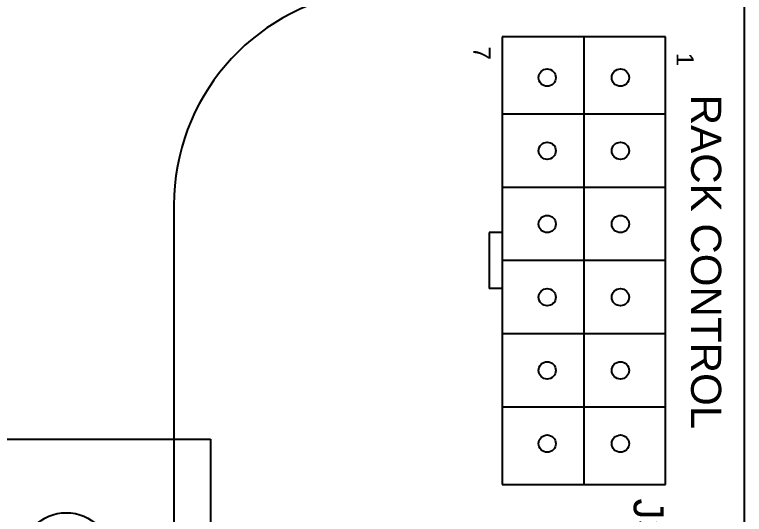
# Model space of a CAD drawing. Header units: inches. Extents: x 1.3 to 19.8, y 1.7 to 13.
# Drawn here: x 14.436 to 16.132, y 7.983 to 9.144 of the extents above; entities that cross this region are included whole.
import ezdxf

# ---------------------------------------------------------------- set-up
doc = ezdxf.new("R2010")
doc.units = ezdxf.units.IN
doc.header["$MEASUREMENT"] = 0
for name, color, linetype in [('45-1523-1', 80, 'Continuous'), ('Clamp', 30, 'Continuous'), ('Panel', 1, 'Continuous'), ('Solenoid', 6, 'Continuous'), ('Text', 50, 'Continuous')]:
    doc.layers.add(name, color=color, linetype=linetype)
doc.styles.get("Standard").update_dxf_attribs({"font": 'arial.ttf'})

msp = doc.modelspace()

# ---------------------------------------------------------------- linework, layer by layer
at = {"layer": '45-1523-1'}
for p, q in [((16.1315, 3.2522), (16.1315, 11.0022)), ((15.5685, 9.0922), (15.5685, 8.0522)), ((15.9485, 9.0922), (15.5685, 9.0922)), ((15.7585, 9.0922), (15.7585, 8.0522)), ((15.9485, 8.0522), (15.9485, 9.0922)), ((15.9485, 8.9122), (15.5685, 8.9122)), ((15.9485, 8.7422), (15.5685, 8.7422)), ((15.5385, 8.6372), (15.5385, 8.5072)), ((15.5685, 8.6372), (15.5385, 8.6372)), ((15.9485, 8.5722), (15.5685, 8.5722)), ((15.5685, 8.5072), (15.5385, 8.5072)), ((15.9485, 8.4022), (15.5685, 8.4022)), ((15.9485, 8.2322), (15.5685, 8.2322)), ((15.5685, 8.0522), (15.9485, 8.0522))]:
    msp.add_line(p, q, dxfattribs=at)
for centre in [(15.6735, 8.9972), (15.8435, 8.9972), (15.6735, 8.8272), (15.8435, 8.8272), (15.6735, 8.6572), (15.8435, 8.6572), (15.6735, 8.4872), (15.8435, 8.4872), (15.6735, 8.3172), (15.8435, 8.3172), (15.6735, 8.1472), (15.8435, 8.1472)]:
    msp.add_circle(centre, 0.02, dxfattribs=at)
at = {"layer": 'Clamp'}
msp.add_line((14.8065, 8.7011), (14.8065, 7.7442), dxfattribs=at)
msp.add_arc((15.3065, 8.7011), 0.5, 99.0719, 180, dxfattribs=at)
at = {"layer": 'Panel'}
msp.add_circle((14.5565, 7.8822), 0.1045, dxfattribs=at)
at = {"layer": 'Solenoid'}
for p, q in [((14.2215, 8.1572), (14.8915, 8.1572)), ((14.8915, 8.1572), (14.8915, 7.6071))]:
    msp.add_line(p, q, dxfattribs=at)

# ---------------------------------------------------------------- texts
at = {"layer": 'Text'}
for s, height, p in [('7', 0.04, (15.5019, 9.0692)), ('1', 0.04, (15.974, 9.0549)), ('RACK CONTROL', 0.07, (16.0077, 8.9575)), ('J3', 0.07, (15.8743, 8.0196))]:
    msp.add_text(s, height=height, rotation=270, dxfattribs=at).set_placement(p)

doc.saveas('drawing.dxf')
